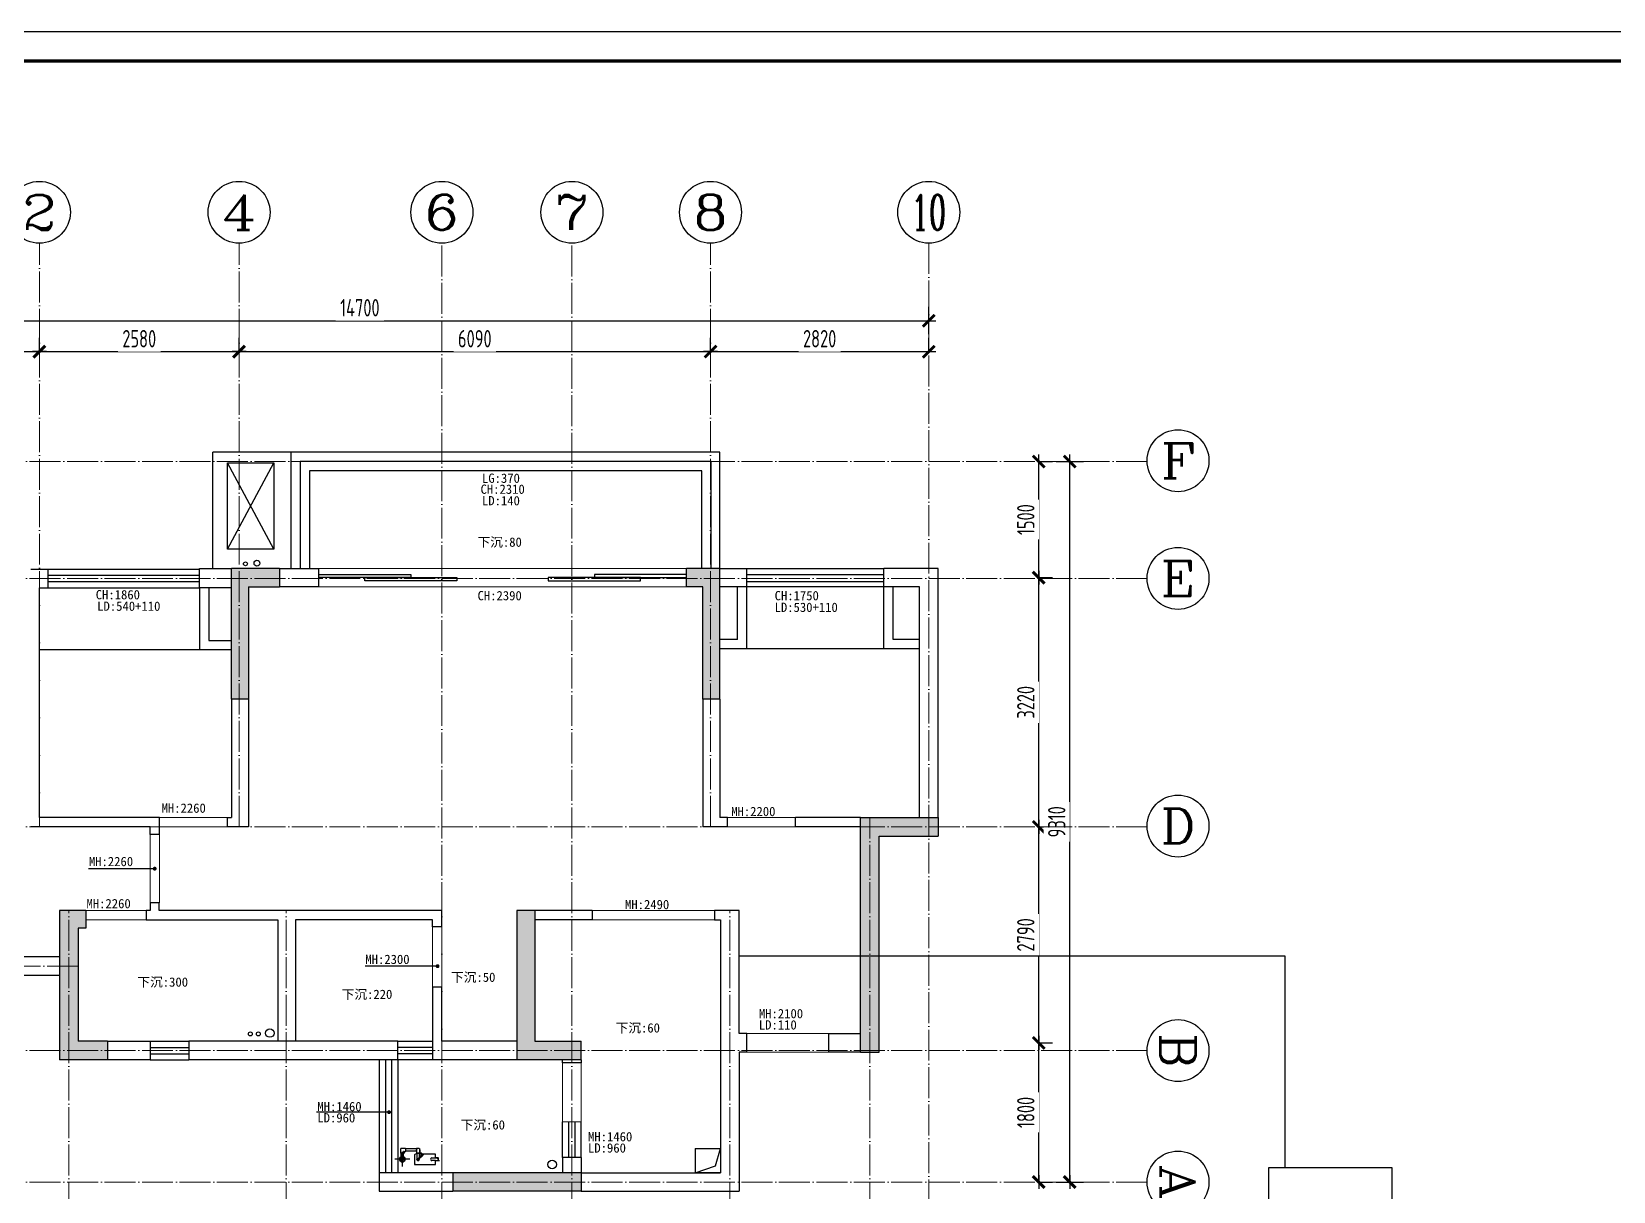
# Model space of a CAD drawing. Header units: inches. Extents: x -50945 to 250244, y -404780 to 18493.
# Drawn here: x 25636 to 46070, y 3510 to 18493 of the extents above; entities that cross this region are included whole.
import ezdxf
from ezdxf.enums import TextEntityAlignment as Align

# ---------------------------------------------------------------- set-up
doc = ezdxf.new("R2010")
doc.units = ezdxf.units.IN
doc.header["$MEASUREMENT"] = 0
doc.linetypes.add('DOTE', pattern=[2.42, 2, -0.2, 0.02, -0.2])
for name, color, linetype in [('15开关布置图-YJ', 2, 'Continuous'), ('AXIS', 1, 'Continuous'), ('AXIS_TEXT', 7, 'Continuous'), ('A图框', 7, 'Continuous'), ('D-ARCHI', 250, 'Continuous'), ('EVH 立面填充', 8, 'Continuous'), ('IBS-003-建筑窗框', 3, 'Continuous'), ('IBS-182-原建筑非承重墙', 150, 'Continuous'), ('IBS-200-原建筑承重墙柱', 200, 'Continuous'), ('IBS-63-原建筑窗', 63, 'Continuous'), ('IDS-002-门', 60, 'Continuous'), ('外标注', 50, 'Continuous')]:
    doc.layers.add(name, color=color, linetype=linetype)
doc.layers.add('门', color=65, linetype='Continuous', lineweight=13)
doc.styles.add('_TCH_AXIS', font='COMPLEX', dxfattribs={"bigfont": 'GBCBIG'})
doc.styles.add('CCD_DIM', font='archs.shx', dxfattribs={"width": 0.7})
doc.styles.add('COMPLEX', font='COMPLEX')
doc.styles.add('HBA-DIMT', font='ARCHS.SHX', dxfattribs={"width": 0.8})
doc.styles.add('宋体', font='', dxfattribs={"width": 0.8})
doc.styles.get('宋体').set_extended_font_data('SimSun')
doc.dimstyles.new('1-50', dxfattribs={"dimscale": 50, "dimtxt": 2, "dimasz": 2, "dimexe": 2, "dimexo": 2, "dimgap": 0.6, "dimtad": 1, "dimdec": 0, "dimrnd": 10, "dimtxsty": 'CCD_DIM', "dimblk": 'ARCHTICK', "dimcen": 2.5, "dimclrd": 44, "dimclre": 44, "dimclrt": 50, "dimadec": 0, "dimazin": 0, "dimtfac": 1, "dimtdec": 0, "dimtmove": 0, "dimatfit": 3, "dimldrblk": 'OPEN90', "dimfxl": 7, "dimfxlon": 1, "dimarcsym": 0})
doc.dimstyles.new('HBA_40', dxfattribs={"dimscale": 50, "dimtxt": 2.5, "dimasz": 0.1, "dimexe": 2, "dimexo": 2.5, "dimgap": 0.6, "dimtad": 1, "dimdec": 0, "dimrnd": 5, "dimzin": 0, "dimtxsty": 'HBA-DIMT', "dimblk": 'HBA_DIMENSION_TICK', "dimblk1": 'HBA_DIMENSION_TICK', "dimblk2": 'HBA_DIMENSION_TICK', "dimcen": 0.125, "dimclrd": 44, "dimclre": 44, "dimclrt": 2, "dimadec": 0, "dimazin": 0, "dimtfac": 1, "dimtdec": 0, "dimtix": 1, "dimtmove": 1, "dimatfit": 3, "dimldrblk": 'HBA_Leader_Dot', "dimfxl": 0, "dimtvp": 1, "dimtfill": 1, "dimtolj": 1, "dimtzin": 0, "dimarcsym": 0})

# ---------------------------------------------------------------- blocks, each defined once
blk = doc.blocks.new('11')
at = {"layer": 'IBS-182-原建筑非承重墙'}
for p, q in [((140567, -1131), (140516, -1131)), ((140535, -1131), (140528, -1131)), ((140528, -1166), (140567, -1166)), ((140528, -1166), (140567, -1166)), ((140567, -1131), (140535, -1131)), ((140567, -1131), (140535, -1131)), ((140567, -1166), (140535, -1166)), ((140841, -1081), (140567, -1080)), ((140567, -1080), (140567, -1131)), ((140576, -1080), (140567, -1080)), ((140567, -1080), (140567, -1131)), ((140567, -1101), (140567, -1131)), ((140567, -1131), (140615, -1132)), ((140567, -1166), (140567, -1196)), ((140615, -1166), (140567, -1166)), ((140567, -1166), (140567, -1217)), ((140567, -1166), (140567, -1196)), ((140567, -1208), (140567, -1217)), ((140567, -1217), (140770, -1217)), ((140567, -1217), (140587, -1217)), ((140587, -1217), (140775, -1217)), ((140587, -1217), (140740, -1217)), ((140820, -1081), (140588, -1080)), ((140820, -1081), (140588, -1080)), ((140788, -1145), (140728, -1204)), ((140775, -1157), (140728, -1204)), ((140737, -1214), (140728, -1204)), ((140728, -1204), (140737, -1214)), ((140797, -1154), (140737, -1214)), ((140737, -1214), (140775, -1175)), ((140737, -1214), (140775, -1175)), ((140750, -1227), (140737, -1214)), ((140740, -1217), (140750, -1227)), ((140770, -1217), (140770, -1288)), ((140775, -1157), (140788, -1145)), ((140775, -1149), (140775, -1157)), ((140775, -1149), (140775, -1157)), ((140775, -1149), (140775, -1157)), ((140775, -1217), (140775, -1175)), ((140775, -1175), (140775, -1227)), ((140775, -1175), (140775, -1217)), ((140775, -1217), (140775, -1227)), ((140775, -1217), (140775, -1227)), ((140809, -1218), (140810, -1149)), ((140809, -1227), (140810, -1149)), ((140809, -1218), (140820, -1218)), ((140809, -1218), (140809, -1227)), ((140810, -1145), (140810, -1149)), ((140810, -1149), (140810, -1145)), ((140812, -1252), (140812, -1221)), ((140812, -1252), (140812, -1221)), ((140841, -1081), (140820, -1081)), ((140840, -1209), (140841, -1081)), ((140840, -1101), (140841, -1081)), ((140840, -1197), (140840, -1101)), ((140840, -1209), (140840, -1101)), ((140901, -1150), (141093, -1150)), ((140980, -1150), (140980, -1228)), ((140980, -1180), (140980, -1248)), ((140980, -1180), (140980, -1228)), ((140997, -1245), (140997, -1054)), ((141014, -1150), (141014, -1228)), ((141014, -1228), (141014, -1180)), ((141014, -1228), (141014, -1180)), ((140775, -1227), (140750, -1227)), ((140750, -1227), (140770, -1227)), ((140812, -1227), (140770, -1227)), ((140770, -1269), (140770, -1227)), ((140770, -1227), (140770, -1269)), ((140770, -1269), (140770, -1288)), ((140775, -1227), (140809, -1227)), ((140955, -1286), (140803, -1286)), ((140803, -1286), (140812, -1286)), ((140803, -1286), (140812, -1286)), ((140812, -1252), (140812, -1227)), ((140812, -1252), (140812, -1269)), ((140812, -1252), (140955, -1252)), ((140812, -1286), (140812, -1252)), ((140812, -1286), (140812, -1252)), ((140955, -1252), (140953, -1252)), ((140955, -1252), (140953, -1252)), ((140962, -1248), (140955, -1248)), ((140955, -1290), (140955, -1248)), ((140955, -1251), (140955, -1252)), ((140955, -1251), (140955, -1252)), ((140955, -1290), (140982, -1290)), ((140975, -1234), (140975, -1228)), ((140975, -1228), (140980, -1228)), ((140975, -1248), (140975, -1228)), ((140975, -1228), (141018, -1228)), ((140980, -1228), (140975, -1228)), ((140975, -1228), (140975, -1234)), ((140975, -1234), (140975, -1248)), ((140980, -1248), (140975, -1248)), ((140975, -1248), (140980, -1248)), ((140980, -1228), (141014, -1228)), ((140980, -1248), (140980, -1228)), ((140980, -1228), (141018, -1228)), ((140982, -1290), (141018, -1290)), ((141014, -1228), (141018, -1228)), ((141018, -1228), (141014, -1228)), ((141018, -1228), (141014, -1228)), ((141018, -1235), (141018, -1228)), ((141018, -1235), (141018, -1228)), ((141018, -1228), (141018, -1235)), ((141018, -1235), (141018, -1228)), ((141018, -1228), (141018, -1235)), ((141018, -1235), (141018, -1290))]:
    blk.add_line(p, q, dxfattribs=at)
blk.add_circle((140997, -1150), 34.9, dxfattribs=at)
for start, end in [(0, 180), (0, 180), (180, 240.5217), (180, 240.5217), (299.176, 0), (299.176, 0)]:
    blk.add_arc((140997, -1150), 34.9, start, end, dxfattribs=at)
for centre, major_axis, start_param, end_param in [((140553, -1149), (-17.5, -17.5), -1.141223, -0.024085), ((140540, -1140), (-6.72, -6.72), 4.378011, 6.612288), ((140531, -1157), (-6.72, -6.72), 1.236418, 3.470695), ((140588, -1101), (-14.5, 14.5), 5.495149, 7.065946), ((140587, -1196), (-14.5, 14.5), 0.78276, 2.353557), ((140615, -1149), (-12.1, -12.1), 0.78276, 3.924353), ((140793, -1149), (-12.1, 12.1), 3.924353, 7.065946), ((140793, -1149), (-4.6, -4.6), 1.568158, 4.709751), ((140820, -1101), (-14.5, -14.5), 2.353557, 3.924353), ((140820, -1197), (-14.5, -14.5), 0.78276, 2.353557), ((140997, -1150), (-12.1, 12.1), 4.709751, 10.992936), ((140791, -1269), (-15, 15), 0.78276, 2.986227), ((140791, -1269), (-15, 15), 2.986227, 3.924353), ((140962, -1234), (-9.66, 9.66), 2.353557, 3.924353)]:
    blk.add_ellipse(centre, major_axis=major_axis, ratio=1, start_param=start_param, end_param=end_param, dxfattribs=at)
at = {"layer": 'IBS-182-原建筑非承重墙', "extrusion": (0, 0, -1)}
for start_param, end_param in [(5.500425, 7.071221), (5.500425, 7.071221), (3.929629, 5.500425), (3.929629, 5.500425), (7.071221, 8.642018), (7.071221, 8.642018), (2.358832, 3.929629), (2.358832, 3.929629)]:
    blk.add_ellipse((140997, -1150), major_axis=(-12.1, 12.1), ratio=1, start_param=start_param, end_param=end_param, dxfattribs=at)
blk = doc.blocks.new('HBA_DIMENSION_TICK')
at = {"color": 0, "linetype": 'ByBlock'}
for p, q in [((-10, 0), (0, 0)), ((0, 0), (10, 0))]:
    blk.add_line(p, q, dxfattribs=at)
at = {"color": 50, "linetype": 'ByBlock'}
blk.add_solid([(-10, -7), (-7, -10), (7, 10), (10, 7)], dxfattribs=at)
blk = doc.blocks.new('*D21')
at = {"layer": 'Defpoints', "color": 0, "transparency": 16777216}
for p in [(38404, 5429), (38646, 5429), (38404, 3631)]:
    blk.add_point(p, dxfattribs=at)
at = {"layer": '外标注', "color": 44, "lineweight": -2, "transparency": 16777216}
for p, q in [((38629, 5429), (38826, 5429)), ((38646, 3640), (38646, 5420)), ((38629, 3631), (38826, 3631))]:
    blk.add_line(p, q, dxfattribs=at)
at = {"layer": '外标注', "color": 44, "lineweight": -2, "transparency": 16777216, "xscale": 9, "yscale": 9, "zscale": 9}
for p, rotation in [((38646, 5429), 90), ((38646, 3631), 270)]:
    blk.add_blockref('HBA_DIMENSION_TICK', p, dxfattribs=dict(at, rotation=rotation))
at = {"layer": '外标注', "color": 2, "transparency": 16777216, "insert": (38479, 4530), "char_height": 225, "attachment_point": 5, "rotation": 90, "style": 'HBA-DIMT', "bg_fill": 3, "box_fill_scale": 1.25, "bg_fill_color": 256, "bg_fill_true_color": 13158600, "bg_fill_transparency": 0}
blk.add_mtext('\\A1;1800', dxfattribs=at)
blk = doc.blocks.new('HBA_Leader_Dot')
at = {"color": 0, "linetype": 'ByBlock'}
blk.add_line((-5, 0), (-10, 0), dxfattribs=at)
at = {"color": 0, "linetype": 'ByBlock', "const_width": 5}
blk.add_lwpolyline([(-2.5, 0, 1), (2.5, 0, 1)], format="xyb", close=True, dxfattribs=at)
blk = doc.blocks.new('*D22')
at = {"layer": 'Defpoints', "color": 0, "transparency": 16777216}
for p in [(38404, 8219), (38646, 8219), (38404, 5429)]:
    blk.add_point(p, dxfattribs=at)
at = {"layer": '外标注', "color": 44, "lineweight": -2, "transparency": 16777216}
for p, q in [((38629, 8219), (38826, 8219)), ((38646, 5438), (38646, 8210)), ((38629, 5429), (38826, 5429))]:
    blk.add_line(p, q, dxfattribs=at)
at = {"layer": '外标注', "color": 44, "lineweight": -2, "transparency": 16777216, "xscale": 9, "yscale": 9, "zscale": 9}
for p, rotation in [((38646, 8219), 90), ((38646, 5429), 270)]:
    blk.add_blockref('HBA_DIMENSION_TICK', p, dxfattribs=dict(at, rotation=rotation))
at = {"layer": '外标注', "color": 2, "transparency": 16777216, "insert": (38479, 6824), "char_height": 225, "attachment_point": 5, "rotation": 90, "style": 'HBA-DIMT', "bg_fill": 3, "box_fill_scale": 1.25, "bg_fill_color": 256, "bg_fill_true_color": 13158600, "bg_fill_transparency": 0}
blk.add_mtext('\\A1;2790', dxfattribs=at)
blk = doc.blocks.new('*D23')
at = {"layer": 'Defpoints', "color": 0, "transparency": 16777216}
for p in [(38404, 11439), (38646, 11439), (38404, 8219)]:
    blk.add_point(p, dxfattribs=at)
at = {"layer": '外标注', "color": 44, "lineweight": -2, "transparency": 16777216}
for p, q in [((38629, 11439), (38826, 11439)), ((38646, 8228), (38646, 11430)), ((38629, 8219), (38826, 8219))]:
    blk.add_line(p, q, dxfattribs=at)
at = {"layer": '外标注', "color": 44, "lineweight": -2, "transparency": 16777216, "xscale": 9, "yscale": 9, "zscale": 9}
for p, rotation in [((38646, 11439), 90), ((38646, 8219), 270)]:
    blk.add_blockref('HBA_DIMENSION_TICK', p, dxfattribs=dict(at, rotation=rotation))
at = {"layer": '外标注', "color": 2, "transparency": 16777216, "insert": (38479, 9829), "char_height": 225, "attachment_point": 5, "rotation": 90, "style": 'HBA-DIMT', "bg_fill": 3, "box_fill_scale": 1.25, "bg_fill_color": 256, "bg_fill_true_color": 13158600, "bg_fill_transparency": 0}
blk.add_mtext('\\A1;3220', dxfattribs=at)
blk = doc.blocks.new('*D24')
at = {"layer": 'Defpoints', "color": 0, "transparency": 16777216}
for p in [(38404, 12939), (38646, 12939), (38404, 11439)]:
    blk.add_point(p, dxfattribs=at)
at = {"layer": '外标注', "color": 44, "lineweight": -2, "transparency": 16777216}
for p, q in [((38629, 12939), (38826, 12939)), ((38646, 11448), (38646, 12930)), ((38629, 11439), (38826, 11439))]:
    blk.add_line(p, q, dxfattribs=at)
at = {"layer": '外标注', "color": 44, "lineweight": -2, "transparency": 16777216, "xscale": 9, "yscale": 9, "zscale": 9}
for p, rotation in [((38646, 12939), 90), ((38646, 11439), 270)]:
    blk.add_blockref('HBA_DIMENSION_TICK', p, dxfattribs=dict(at, rotation=rotation))
at = {"layer": '外标注', "color": 2, "transparency": 16777216, "insert": (38479, 12189), "char_height": 225, "attachment_point": 5, "rotation": 90, "style": 'HBA-DIMT', "bg_fill": 3, "box_fill_scale": 1.25, "bg_fill_color": 256, "bg_fill_true_color": 13158600, "bg_fill_transparency": 0}
blk.add_mtext('\\A1;1500', dxfattribs=at)
blk = doc.blocks.new('*D25')
at = {"layer": 'Defpoints', "color": 0, "transparency": 16777216}
for p in [(38646, 12939), (39046, 12939), (38646, 3631)]:
    blk.add_point(p, dxfattribs=at)
at = {"layer": '外标注', "color": 44, "lineweight": -2, "transparency": 16777216}
for p, q in [((38871, 12939), (39226, 12939)), ((39046, 3640), (39046, 12930)), ((38871, 3631), (39226, 3631))]:
    blk.add_line(p, q, dxfattribs=at)
at = {"layer": '外标注', "color": 44, "lineweight": -2, "transparency": 16777216, "xscale": 9, "yscale": 9, "zscale": 9}
for p, rotation in [((39046, 12939), 90), ((39046, 3631), 270)]:
    blk.add_blockref('HBA_DIMENSION_TICK', p, dxfattribs=dict(at, rotation=rotation))
at = {"layer": '外标注', "color": 2, "transparency": 16777216, "insert": (38879, 8285), "char_height": 225, "attachment_point": 5, "rotation": 90, "style": 'HBA-DIMT', "bg_fill": 3, "box_fill_scale": 1.25, "bg_fill_color": 256, "bg_fill_true_color": 13158600, "bg_fill_transparency": 0}
blk.add_mtext('\\A1;9310', dxfattribs=at)
blk = doc.blocks.new('*D26')
at = {"layer": 'Defpoints', "color": 0, "transparency": 16777216}
for p in [(25736, 14359), (22526, 14135), (25736, 14135)]:
    blk.add_point(p, dxfattribs=at)
at = {"layer": '外标注', "color": 44, "lineweight": -2, "transparency": 16777216}
for p, q in [((22526, 14359), (22526, 14539)), ((25736, 14359), (25736, 14539)), ((22535, 14359), (25727, 14359))]:
    blk.add_line(p, q, dxfattribs=at)
at = {"layer": '外标注', "color": 44, "lineweight": -2, "transparency": 16777216, "xscale": 9, "yscale": 9, "zscale": 9, "rotation": 180}
blk.add_blockref('HBA_DIMENSION_TICK', (22526, 14359), dxfattribs=at)
at = {"layer": '外标注', "color": 44, "lineweight": -2, "transparency": 16777216, "xscale": 9, "yscale": 9, "zscale": 9}
blk.add_blockref('HBA_DIMENSION_TICK', (25736, 14359), dxfattribs=at)
at = {"layer": '外标注', "color": 2, "transparency": 16777216, "insert": (24131, 14526), "char_height": 225, "attachment_point": 5, "style": 'HBA-DIMT', "bg_fill": 3, "box_fill_scale": 1.25, "bg_fill_color": 256, "bg_fill_true_color": 13158600, "bg_fill_transparency": 0}
blk.add_mtext('\\A1;3210', dxfattribs=at)
blk = doc.blocks.new('*D27')
at = {"layer": 'Defpoints', "color": 0, "transparency": 16777216}
for p in [(28316, 14359), (25736, 14135), (28316, 14135)]:
    blk.add_point(p, dxfattribs=at)
at = {"layer": '外标注', "color": 44, "lineweight": -2, "transparency": 16777216}
for p, q in [((25736, 14359), (25736, 14539)), ((28316, 14359), (28316, 14539)), ((25745, 14359), (28307, 14359))]:
    blk.add_line(p, q, dxfattribs=at)
at = {"layer": '外标注', "color": 44, "lineweight": -2, "transparency": 16777216, "xscale": 9, "yscale": 9, "zscale": 9, "rotation": 180}
blk.add_blockref('HBA_DIMENSION_TICK', (25736, 14359), dxfattribs=at)
at = {"layer": '外标注', "color": 44, "lineweight": -2, "transparency": 16777216, "xscale": 9, "yscale": 9, "zscale": 9}
blk.add_blockref('HBA_DIMENSION_TICK', (28316, 14359), dxfattribs=at)
at = {"layer": '外标注', "color": 2, "transparency": 16777216, "insert": (27026, 14526), "char_height": 225, "attachment_point": 5, "style": 'HBA-DIMT', "bg_fill": 3, "box_fill_scale": 1.25, "bg_fill_color": 256, "bg_fill_true_color": 13158600, "bg_fill_transparency": 0}
blk.add_mtext('\\A1;2580', dxfattribs=at)
blk = doc.blocks.new('*D28')
at = {"layer": 'Defpoints', "color": 0, "transparency": 16777216}
for p in [(34406, 14359), (28316, 14135), (34406, 14135)]:
    blk.add_point(p, dxfattribs=at)
at = {"layer": '外标注', "color": 44, "lineweight": -2, "transparency": 16777216}
for p, q in [((28316, 14359), (28316, 14539)), ((34406, 14359), (34406, 14539)), ((28325, 14359), (34397, 14359))]:
    blk.add_line(p, q, dxfattribs=at)
at = {"layer": '外标注', "color": 44, "lineweight": -2, "transparency": 16777216, "xscale": 9, "yscale": 9, "zscale": 9, "rotation": 180}
blk.add_blockref('HBA_DIMENSION_TICK', (28316, 14359), dxfattribs=at)
at = {"layer": '外标注', "color": 44, "lineweight": -2, "transparency": 16777216, "xscale": 9, "yscale": 9, "zscale": 9}
blk.add_blockref('HBA_DIMENSION_TICK', (34406, 14359), dxfattribs=at)
at = {"layer": '外标注', "color": 2, "transparency": 16777216, "insert": (31361, 14526), "char_height": 225, "attachment_point": 5, "style": 'HBA-DIMT', "bg_fill": 3, "box_fill_scale": 1.25, "bg_fill_color": 256, "bg_fill_true_color": 13158600, "bg_fill_transparency": 0}
blk.add_mtext('\\A1;6090', dxfattribs=at)
blk = doc.blocks.new('*D29')
at = {"layer": 'Defpoints', "color": 0, "transparency": 16777216}
for p in [(37226, 14359), (34406, 14135), (37226, 14135)]:
    blk.add_point(p, dxfattribs=at)
at = {"layer": '外标注', "color": 44, "lineweight": -2, "transparency": 16777216}
for p, q in [((34406, 14359), (34406, 14539)), ((37226, 14359), (37226, 14539)), ((34415, 14359), (37217, 14359))]:
    blk.add_line(p, q, dxfattribs=at)
at = {"layer": '外标注', "color": 44, "lineweight": -2, "transparency": 16777216, "xscale": 9, "yscale": 9, "zscale": 9, "rotation": 180}
blk.add_blockref('HBA_DIMENSION_TICK', (34406, 14359), dxfattribs=at)
at = {"layer": '外标注', "color": 44, "lineweight": -2, "transparency": 16777216, "xscale": 9, "yscale": 9, "zscale": 9}
blk.add_blockref('HBA_DIMENSION_TICK', (37226, 14359), dxfattribs=at)
at = {"layer": '外标注', "color": 2, "transparency": 16777216, "insert": (35816, 14526), "char_height": 225, "attachment_point": 5, "style": 'HBA-DIMT', "bg_fill": 3, "box_fill_scale": 1.25, "bg_fill_color": 256, "bg_fill_true_color": 13158600, "bg_fill_transparency": 0}
blk.add_mtext('\\A1;2820', dxfattribs=at)
blk = doc.blocks.new('*D30')
at = {"layer": 'Defpoints', "color": 0, "transparency": 16777216}
for p in [(37226, 14759), (22526, 14359), (37226, 14359)]:
    blk.add_point(p, dxfattribs=at)
at = {"layer": '外标注', "color": 44, "lineweight": -2, "transparency": 16777216}
for p, q in [((22526, 14584), (22526, 14939)), ((37226, 14584), (37226, 14939)), ((22535, 14759), (37217, 14759))]:
    blk.add_line(p, q, dxfattribs=at)
at = {"layer": '外标注', "color": 44, "lineweight": -2, "transparency": 16777216, "xscale": 9, "yscale": 9, "zscale": 9, "rotation": 180}
blk.add_blockref('HBA_DIMENSION_TICK', (22526, 14759), dxfattribs=at)
at = {"layer": '外标注', "color": 44, "lineweight": -2, "transparency": 16777216, "xscale": 9, "yscale": 9, "zscale": 9}
blk.add_blockref('HBA_DIMENSION_TICK', (37226, 14759), dxfattribs=at)
at = {"layer": '外标注', "color": 2, "transparency": 16777216, "insert": (29876, 14926), "char_height": 225, "attachment_point": 5, "style": 'HBA-DIMT', "bg_fill": 3, "box_fill_scale": 1.25, "bg_fill_color": 256, "bg_fill_true_color": 13158600, "bg_fill_transparency": 0}
blk.add_mtext('\\A1;14700', dxfattribs=at)
blk = doc.blocks.new('_AXISO')
blk.add_circle((0, 0), 0.5)
at = {"layer": 'AXIS_TEXT', "style": 'COMPLEX', "width": 1.041667}
blk.add_attdef('A', text='', height=0.56, dxfattribs=at).set_placement((-0.25, -0.28), (0.25, -0.28), align=Align.FIT)
blk = doc.blocks.new('_ArchTick')
at = {"color": 0, "linetype": 'ByBlock', "const_width": 0.15}
blk.add_lwpolyline([(-0.5, -0.5), (0.5, 0.5)], dxfattribs=at)
blk = doc.blocks.new('gegeg')
at = {"layer": 'A图框'}
blk.add_lwpolyline([(162587, -39218), (162587, -60008), (133187, -60008), (133187, -39218)], close=True, dxfattribs=at)
at = {"layer": 'A图框', "const_width": 42}
blk.add_lwpolyline([(133537, -40125), (133537, -39568), (162237, -39568), (162237, -57908)], dxfattribs=at)

msp = doc.modelspace()

# ---------------------------------------------------------------- hatches: boundary and pattern name
at = {"layer": 'EVH 立面填充'}
h = msp.add_hatch(color=256, dxfattribs=at)
h.dxf.hatch_style = 1
h.paths.add_polyline_path([(28435.78, 11319.1), (28835.78, 11319.1), (28835.78, 11559.1), (28215.78, 11559.1), (28215.78, 9869.1), (28435.78, 9869.1)])
h = msp.add_hatch(color=256, dxfattribs=at)
h.dxf.hatch_style = 1
h.paths.add_polyline_path([(34305.78, 11319.1), (34305.78, 9869.1), (34525.78, 9869.1), (34525.78, 11559.1), (34095.78, 11559.1), (34095.78, 11319.1)])
h = msp.add_hatch(color=256, dxfattribs=at)
h.dxf.hatch_style = 1
h.paths.add_polyline_path([(36585.78, 8099.1), (37345.78, 8099.1), (37345.78, 8339.1), (36345.78, 8339.1), (36345.78, 5309.1), (36585.78, 5309.1)])
h = msp.add_hatch(color=256, dxfattribs=at)
h.dxf.hatch_style = 1
h.paths.add_polyline_path([(25995.48, 5209.1), (26615.48, 5209.1), (26615.48, 5449.1), (26235.48, 5449.1), (26235.48, 6909.1), (26335.48, 6909.1), (26335.48, 7139.1), (25995.48, 7139.1)])
h = msp.add_hatch(color=256, dxfattribs=at)
h.dxf.hatch_style = 1
h.paths.add_polyline_path([(32735.48, 5209.1), (32735.48, 5449.1), (32135.48, 5449.1), (32135.48, 7139.1), (31905.48, 7139.1), (31905.48, 5209.1)])
h = msp.add_hatch(color=256, dxfattribs=at)
h.dxf.hatch_style = 1
h.paths.add_polyline_path([(31075.48, 3749.1), (31075.48, 3510.77), (32735.48, 3510.77), (32735.48, 3749.1)])

# ---------------------------------------------------------------- linework, layer by layer
at = {"layer": 'D-ARCHI', "color": 251, "linetype": 'DOTE', "lineweight": 5, "ltscale": 200}
for p, q in [((36465.78, 810.77), (36465.78, 8339.1)), ((26115.48, 810.77), (26115.48, 7139.1)), ((28925.48, 810.77), (28925.48, 7139.1)), ((34655.48, 810.77), (34655.48, 7139.1)), ((26235.48, 6419.1), (19718.52, 6419.1))]:
    msp.add_line(p, q, dxfattribs=at)
at = {"layer": 'IBS-003-建筑窗框', "color": 251, "ltscale": 10}
for p, q in [((34525.78, 13059.35), (28985.78, 13059.35)), ((28985.78, 13059.35), (28985.78, 11559.1)), ((34525.78, 11559.1), (34525.78, 13059.35)), ((34295.78, 12819.35), (29225.78, 12819.35)), ((29225.78, 12819.35), (29225.78, 11559.1)), ((34295.78, 11559.1), (34295.78, 12819.35)), ((25845.78, 11549.1), (27805.78, 11549.1)), ((34875.78, 11559.1), (36645.78, 11559.1)), ((25845.78, 11309.1), (27805.78, 11309.1)), ((37105.78, 11319.1), (34525.78, 11319.1)), ((27165.48, 5449.1), (27665.48, 5449.1)), ((30365.48, 5449.1), (30815.48, 5449.1)), ((27165.48, 5209.1), (27665.48, 5209.1)), ((30125.48, 5209.1), (30125.48, 3749.1)), ((30815.48, 5209.1), (30365.48, 5209.1)), ((30365.48, 5209.1), (30365.48, 3749.1)), ((32495.48, 3949.1), (32495.48, 4409.1)), ((32735.48, 3949.1), (32735.48, 4409.1))]:
    msp.add_line(p, q, dxfattribs=at)
at = {"layer": 'IBS-182-原建筑非承重墙'}
for p, q in [((27975.78, 11559.1), (27975.78, 13059.35)), ((28985.78, 13059.35), (27975.78, 13059.35)), ((28167.85, 11805.44), (28765.96, 12924.23)), ((28765.96, 11805.44), (28167.85, 12924.23)), ((25625.78, 11550.1), (25845.78, 11550.1)), ((25845.78, 11550.1), (25845.78, 11309.1)), ((27805.78, 11309.1), (27805.78, 11559.1)), ((27805.78, 11559.1), (28215.78, 11559.1)), ((28835.78, 11559.1), (29345.78, 11559.1)), ((29345.78, 11319.1), (29345.78, 11559.1)), ((34525.78, 11559.1), (34875.78, 11559.1)), ((34875.78, 11319.1), (34875.78, 11559.1)), ((37345.78, 11559.1), (36645.78, 11559.1)), ((36645.78, 11319.1), (36645.78, 11559.1)), ((37345.78, 8339.1), (37345.78, 11559.1)), ((25735.78, 8339.1), (25735.78, 11309.1)), ((25735.78, 11309.1), (25845.78, 11309.1)), ((28215.78, 11309.1), (27805.78, 11309.1)), ((27805.78, 11309.1), (27805.78, 10509.1)), ((27925.78, 11309.1), (27925.78, 10629.1)), ((29345.78, 11319.1), (28835.78, 11319.1)), ((34755.78, 10639.1), (34755.78, 11319.1)), ((34875.78, 10519.1), (34875.78, 11319.1)), ((36645.78, 10519.1), (36645.78, 11319.1)), ((36765.78, 10639.1), (36765.78, 11319.1)), ((37105.78, 8339.1), (37105.78, 11319.1)), ((27925.78, 10629.1), (28215.78, 10629.1)), ((34755.78, 10639.1), (34525.78, 10639.1)), ((37105.78, 10639.1), (36765.78, 10639.1)), ((25735.78, 10509.1), (28215.78, 10509.1)), ((37105.78, 10519.1), (34525.78, 10519.1)), ((28215.78, 9869.1), (28215.78, 8339.1)), ((28435.78, 9869.1), (28435.78, 8219.1)), ((34305.78, 9869.1), (34305.78, 8219.1)), ((34525.78, 9869.1), (34525.78, 8339.1)), ((27165.78, 8219.1), (25625.78, 8219.1)), ((27285.78, 8339.1), (25735.78, 8339.1)), ((27165.78, 8119.1), (27165.78, 8219.1)), ((27285.78, 8119.1), (27285.78, 8339.1)), ((28165.78, 8219.1), (28165.78, 8339.1)), ((28165.78, 8339.1), (28215.78, 8339.1)), ((28435.78, 8219.1), (28165.78, 8219.1)), ((34625.78, 8219.1), (34305.78, 8219.1)), ((34625.78, 8339.1), (34525.78, 8339.1)), ((34625.78, 8219.1), (34625.78, 8339.1)), ((35505.78, 8219.1), (35505.78, 8339.1)), ((36345.78, 8339.1), (35505.78, 8339.1)), ((36345.78, 8219.1), (35505.78, 8219.1)), ((27285.78, 8119.1), (27165.78, 8119.1)), ((27285.48, 7239.1), (27165.48, 7239.1)), ((27165.48, 7239.1), (27165.48, 7139.1)), ((27285.48, 7139.1), (27285.48, 7239.1)), ((27165.48, 7139.1), (27115.48, 7139.1)), ((27115.48, 7139.1), (27115.48, 7019.1)), ((27115.48, 7019.1), (28815.48, 7019.1)), ((30935.48, 7139.1), (27285.48, 7139.1)), ((28815.48, 7019.1), (28815.48, 5449.1)), ((30815.48, 7019.1), (29045.48, 7019.1)), ((29045.48, 7019.1), (29045.48, 5449.1)), ((30815.48, 6929.1), (30815.48, 7019.1)), ((30935.48, 6929.1), (30935.48, 7139.1)), ((32875.48, 7139.1), (32135.48, 7139.1)), ((32875.48, 7019.1), (32135.48, 7019.1)), ((32875.48, 7139.1), (32875.48, 7019.1)), ((34775.48, 7139.1), (34455.48, 7139.1)), ((34455.48, 7139.1), (34455.48, 7019.1)), ((34455.48, 7019.1), (34535.48, 7019.1)), ((34535.48, 7019.1), (34535.48, 3749.1)), ((34775.48, 5549.1), (34775.48, 7139.1)), ((30935.48, 6929.1), (30815.48, 6929.1)), ((25995.48, 6539.1), (23045.78, 6539.1)), ((41824.8, 6554.72), (41824.8, 3817.56)), ((25995.48, 6299.1), (23045.78, 6299.1)), ((30935.48, 6149.1), (30815.48, 6149.1)), ((30815.48, 6149.1), (30815.48, 5209.1)), ((30935.48, 5449.1), (30935.48, 6149.1)), ((34875.48, 5549.1), (34775.48, 5549.1)), ((34875.48, 5309.1), (34875.48, 5549.1)), ((35935.78, 5309.1), (35935.78, 5549.1)), ((35935.78, 5549.1), (36345.78, 5549.1)), ((26615.48, 5449.1), (27165.48, 5449.1)), ((27165.48, 5449.1), (27165.48, 5209.1)), ((29045.48, 5449.1), (27665.48, 5449.1)), ((27665.48, 5449.1), (27665.48, 5209.1)), ((30365.48, 5449.1), (29045.48, 5449.1)), ((30365.48, 5209.1), (30365.48, 5449.1)), ((31905.48, 5449.1), (30935.48, 5449.1)), ((27165.48, 5209.1), (26615.48, 5209.1)), ((30125.48, 5209.1), (27665.48, 5209.1)), ((30365.48, 5209.1), (30125.48, 5209.1)), ((31905.48, 5209.1), (30815.48, 5209.1)), ((32495.48, 5169.1), (32495.48, 5209.1)), ((32735.48, 5169.1), (32495.48, 5169.1)), ((32735.48, 5209.1), (32735.48, 5169.1)), ((34875.48, 5309.1), (34775.48, 5309.1)), ((34775.48, 5309.1), (34775.48, 3510.77)), ((36345.78, 5309.1), (35935.78, 5309.1)), ((32735.48, 3949.1), (32495.48, 3949.1)), ((32495.48, 3949.1), (32495.48, 3749.1)), ((32735.48, 3949.1), (32735.48, 3749.1)), ((34207.24, 4062.09), (34207.24, 3749.1)), ((34207.24, 4062.09), (34535.48, 4062.09)), ((34468.94, 3841.68), (34535.48, 4062.09)), ((31075.48, 3749.1), (30125.48, 3749.1)), ((30125.48, 3749.1), (30125.48, 3510.77)), ((32735.48, 3749.1), (34535.48, 3749.1)), ((34207.24, 3749.1), (34468.94, 3841.68)), ((34535.48, 3749.1), (34207.24, 3749.1)), ((30125.48, 3510.77), (31075.48, 3510.77)), ((32735.48, 3510.77), (34775.48, 3510.77))]:
    msp.add_line(p, q, dxfattribs=at)
for points in [[(28167.85, 12924.23), (28765.96, 12924.23), (28765.96, 11805.44), (28167.85, 11805.44)], [(41617.88, 3817.56), (43207.88, 3817.56), (43207.88, 997.56), (41617.88, 997.56)]]:
    msp.add_lwpolyline(points, close=True, dxfattribs=at)
for centre, radius in [((28546.96, 11625.58), 37.5), ((28398, 11617.02), 25), ((28461.16, 5544.29), 25), ((28564.5, 5544.29), 25), ((28712.66, 5555.72), 55), ((32359.52, 3857.54), 55)]:
    msp.add_circle(centre, radius, dxfattribs=at)
at = {"layer": 'IBS-200-原建筑承重墙柱', "ltscale": 0.02}
for p, q in [((28215.78, 9869.1), (28215.78, 11559.1)), ((28835.78, 11559.1), (28215.78, 11559.1)), ((28835.78, 11559.1), (28835.78, 11319.1)), ((34095.78, 11319.1), (34095.78, 11559.1)), ((34525.78, 11559.1), (34095.78, 11559.1)), ((34525.78, 9869.1), (34525.78, 11559.1)), ((28435.78, 11319.1), (28435.78, 9869.1)), ((28435.78, 11319.1), (28835.78, 11319.1)), ((34305.78, 11319.1), (34095.78, 11319.1)), ((34305.78, 9869.1), (34305.78, 11319.1)), ((28435.78, 9869.1), (28215.78, 9869.1)), ((34525.78, 9869.1), (34305.78, 9869.1)), ((36345.78, 5309.1), (36345.78, 8339.1)), ((36345.78, 8339.1), (37345.78, 8339.1)), ((37345.78, 8339.1), (37345.78, 8099.1)), ((36585.78, 5309.1), (36585.78, 8099.1)), ((36585.78, 8099.1), (37345.78, 8099.1)), ((26335.48, 7139.1), (25995.48, 7139.1)), ((25995.48, 7139.1), (25995.48, 5209.1)), ((26335.48, 7139.1), (26335.48, 6909.1)), ((31905.48, 7139.1), (31905.48, 5209.1)), ((32135.48, 7139.1), (31905.48, 7139.1)), ((32135.48, 7139.1), (32135.48, 5449.1)), ((26335.48, 6909.1), (26235.48, 6909.1)), ((26235.48, 6909.1), (26235.48, 5449.1)), ((26615.48, 5449.1), (26235.48, 5449.1)), ((26615.48, 5449.1), (26615.48, 5209.1)), ((32135.48, 5449.1), (32735.48, 5449.1)), ((32735.48, 5209.1), (32735.48, 5449.1)), ((26615.48, 5209.1), (25995.48, 5209.1)), ((32735.48, 5209.1), (31905.48, 5209.1)), ((36345.78, 5309.1), (36585.78, 5309.1)), ((32735.48, 3749.1), (31075.48, 3749.1)), ((31075.48, 3749.1), (31075.48, 3510.77)), ((32735.48, 3749.1), (32735.48, 3510.77)), ((32735.48, 3510.77), (31075.48, 3510.77))]:
    msp.add_line(p, q, dxfattribs=at)
at = {"layer": 'IBS-63-原建筑窗'}
for p, q in [((34415.78, 12939.35), (29105.78, 12939.35)), ((29105.78, 12939.35), (29105.78, 11559.1)), ((34415.78, 11559.1), (34415.78, 12939.35)), ((25845.78, 11469.1), (27805.78, 11469.1)), ((34875.78, 11479.1), (36645.78, 11479.1)), ((25845.78, 11389.1), (27805.78, 11389.1)), ((34875.78, 11391.52), (36645.78, 11391.52)), ((27165.48, 5369.1), (27665.48, 5369.1)), ((30815.48, 5369.1), (30365.48, 5369.1)), ((27165.48, 5289.1), (27665.48, 5289.1)), ((30205.48, 5209.1), (30205.48, 3749.1)), ((30285.48, 5209.1), (30285.48, 3749.1)), ((30815.48, 5289.1), (30365.48, 5289.1)), ((32575.48, 3949.1), (32575.48, 4409.1)), ((32655.48, 3949.1), (32655.48, 4409.1))]:
    msp.add_line(p, q, dxfattribs=at)
at = {"layer": 'IDS-002-门'}
for points in [[(29345.78, 11479.1), (30535.78, 11479.1), (30535.78, 11439.1), (29345.78, 11439.1)], [(34095.78, 11479.1), (32905.78, 11479.1), (32905.78, 11439.1), (34095.78, 11439.1)], [(29940.78, 11439.1), (31130.78, 11439.1), (31130.78, 11399.1), (29940.78, 11399.1)], [(33500.78, 11439.1), (32310.78, 11439.1), (32310.78, 11399.1), (33500.78, 11399.1)]]:
    msp.add_lwpolyline(points, close=True, dxfattribs=at)
at = {"layer": '门', "color": 8, "lineweight": 5}
for p, q in [((29345.78, 11559.1), (34095.78, 11559.1)), ((29345.78, 11319.1), (34095.78, 11319.1)), ((32735.48, 4409.1), (32495.48, 4409.1))]:
    msp.add_line(p, q, dxfattribs=at)
for points in [[(27285.78, 8339.1), (28165.78, 8339.1), (28165.78, 8219.1), (27285.78, 8219.1)], [(34625.78, 8339.1), (35505.78, 8339.1), (35505.78, 8219.1), (34625.78, 8219.1)], [(27165.48, 7239.1), (27285.78, 7239.1), (27285.78, 8119.1), (27165.48, 8119.1)], [(27115.48, 7019.1), (26335.48, 7019.1), (26335.48, 7139.1), (27115.48, 7139.1)], [(32875.48, 7139.1), (34455.48, 7139.1), (34455.48, 7019.1), (32875.48, 7019.1)], [(30815.48, 6149.1), (30935.48, 6149.1), (30935.48, 6929.1), (30815.48, 6929.1)], [(34875.48, 5549.1), (35935.78, 5549.1), (35935.78, 5309.1), (34875.48, 5309.1)], [(32495.48, 4409.1), (32735.48, 4409.1), (32735.48, 5169.1), (32495.48, 5169.1)]]:
    msp.add_lwpolyline(points, close=True, dxfattribs=at)

# ---------------------------------------------------------------- block references
at = {"layer": 'AXIS'}
ref = msp.add_blockref('_AXISO', (25735.78, 16159.35), dxfattribs=dict(at, xscale=800, yscale=800, zscale=800))
ref.add_attrib('A', '2', dxfattribs={"layer": 'AXIS_TEXT', "height": 452.55, "style": '_TCH_AXIS', "width": 1.5}).set_placement((25509.5, 15933.07), (25962.05, 15933.07), align=Align.FIT)
ref = msp.add_blockref('_AXISO', (28315.78, 16159.35), dxfattribs=dict(at, xscale=800, yscale=800, zscale=800))
ref.add_attrib('A', '4', dxfattribs={"layer": 'AXIS_TEXT', "height": 452.55, "style": '_TCH_AXIS', "width": 1.3125}).set_placement((28089.5, 15933.07), (28542.05, 15933.07), align=Align.FIT)
ref = msp.add_blockref('_AXISO', (30935.48, 16159.35), dxfattribs=dict(at, xscale=800, yscale=800, zscale=800))
ref.add_attrib('A', '6', dxfattribs={"layer": 'AXIS_TEXT', "height": 452.55, "style": '_TCH_AXIS', "width": 1.5}).set_placement((30709.2, 15933.07), (31161.75, 15933.07), align=Align.FIT)
ref = msp.add_blockref('_AXISO', (32615.48, 16159.35), dxfattribs=dict(at, xscale=800, yscale=800, zscale=800))
ref.add_attrib('A', '7', dxfattribs={"layer": 'AXIS_TEXT', "height": 452.55, "style": '_TCH_AXIS', "width": 1.5}).set_placement((32389.2, 15933.07), (32841.75, 15933.07), align=Align.FIT)
ref = msp.add_blockref('_AXISO', (34405.78, 16159.35), dxfattribs=dict(at, xscale=800, yscale=800, zscale=800))
ref.add_attrib('A', '8', dxfattribs={"layer": 'AXIS_TEXT', "height": 452.55, "style": '_TCH_AXIS', "width": 1.5}).set_placement((34179.5, 15933.07), (34632.05, 15933.07), align=Align.FIT)
ref = msp.add_blockref('_AXISO', (37225.78, 16159.35), dxfattribs=dict(at, xscale=800, yscale=800, zscale=800))
ref.add_attrib('A', '10', dxfattribs={"layer": 'AXIS_TEXT', "height": 452.548, "style": '_TCH_AXIS', "width": 0.724138}).set_placement((36999.5, 15933.07), (37452.05, 15933.07), align=Align.FIT)
ref = msp.add_blockref('_AXISO', (40445.78, 12949.35), dxfattribs=dict(at, xscale=800, yscale=800, zscale=800))
ref.add_attrib('A', 'F', dxfattribs={"layer": 'AXIS_TEXT', "height": 452.55, "style": '_TCH_AXIS', "width": 1.3125}).set_placement((40219.5, 12723.07), (40672.05, 12723.07), align=Align.FIT)
ref = msp.add_blockref('_AXISO', (40445.78, 11429.1), dxfattribs=dict(at, xscale=800, yscale=800, zscale=800))
ref.add_attrib('A', 'E', dxfattribs={"layer": 'AXIS_TEXT', "height": 452.55, "style": '_TCH_AXIS', "width": 1.3125}).set_placement((40219.5, 11202.83), (40672.05, 11202.83), align=Align.FIT)
ref = msp.add_blockref('_AXISO', (40445.78, 8229.34), dxfattribs=dict(at, xscale=800, yscale=800, zscale=800))
ref.add_attrib('A', 'D', dxfattribs={"layer": 'AXIS_TEXT', "height": 452.55, "style": '_TCH_AXIS', "width": 1.235294}).set_placement((40219.5, 8003.06), (40672.05, 8003.06), align=Align.FIT)
ref = msp.add_blockref('_AXISO', (40445.78, 5329.1), dxfattribs=dict(at, xscale=800, yscale=800, zscale=800, rotation=270))
ref.add_attrib('A', 'B', dxfattribs={"layer": 'AXIS_TEXT', "height": 452.55, "rotation": 270, "style": '_TCH_AXIS', "width": 1.235294}).set_placement((40219.5, 5555.38), (40219.5, 5102.83), align=Align.FIT)
ref = msp.add_blockref('_AXISO', (40445.78, 3630.77), dxfattribs=dict(at, xscale=800, yscale=800, zscale=800, rotation=270))
ref.add_attrib('A', 'A', dxfattribs={"layer": 'AXIS_TEXT', "height": 452.55, "rotation": 270, "style": '_TCH_AXIS', "width": 1.166667}).set_placement((40219.5, 3857.05), (40219.5, 3404.5), align=Align.FIT)
at = {"layer": 'IBS-182-原建筑非承重墙', "rotation": 180}
msp.add_blockref('11', (171421.7, 2775.87), dxfattribs=at)

# ---------------------------------------------------------------- texts
at = {"layer": 'IBS-63-原建筑窗', "style": '宋体'}
for s, p in [('LG:370', (31453.96, 12663.99)), ('CH:2310', (31435.02, 12522.1)), ('LD:140', (31453.96, 12373.57)), ('下沉:80', (31396.44, 11838.27)), ('CH:1860', (26464.02, 11159.05)), ('CH:2390', (31396.44, 11146.85)), ('CH:1750', (35234.58, 11146.85)), ('LD:540+110', (26482.96, 11010.52)), ('LD:530+110', (35234.09, 10996.28)), ('MH:2260', (27314.62, 8401.56)), ('MH:2200', (34673.49, 8357.97)), ('MH:2260', (26375.66, 7711.94)), ('MH:2260', (26344.66, 7168.13)), ('MH:2490', (33301.66, 7156.5)), ('MH:2300', (29947.27, 6447.95)), ('下沉:50', (31054.74, 6216.91)), ('下沉:300', (27002.57, 6154.52)), ('下沉:220', (29641.68, 5995.93)), ('MH:2100', (35030.86, 5746.91)), ('下沉:60', (33180.56, 5562.48)), ('LD:110', (35030.37, 5601.21)), ('MH:1460', (29327.47, 4546.58)), ('LD:960', (29326.98, 4400.88)), ('下沉:60', (31178.58, 4309.18)), ('MH:1460', (32824.28, 4156.68)), ('LD:960', (32823.78, 4010.98))]:
    msp.add_text(s, height=120, dxfattribs=at).set_placement(p)

# ---------------------------------------------------------------- dimensions: what is measured, and where the dimension line sits
at = {"layer": '外标注'}
dim = msp.add_linear_dim(base=(25735.78, 14359.35), p1=(22525.78, 14134.76), p2=(25735.78, 14134.76), dimstyle='HBA_40', override={"dimscale": 90, "dimfxl": 200, "dimfxlon": 1}, dxfattribs=at)
dim.commit()
dim.dimension.update_dxf_attribs({"geometry": '*D26', "text_midpoint": (24130.78, 14525.85)})
dim = msp.add_linear_dim(base=(38645.78, 5429.1), p1=(38404, 3630.77), p2=(38404, 5429.1), angle=270, dimstyle='HBA_40', override={"dimscale": 90, "dimfxl": 200, "dimfxlon": 1}, dxfattribs=at)
dim.commit()
dim.dimension.update_dxf_attribs({"geometry": '*D21', "text_midpoint": (38479.28, 4529.94)})

# ---------------------------------------------------------------- leaders
at = {"layer": 'IBS-63-原建筑窗'}
for points in [[(27225.63, 7679.1), (26372.16, 7679.1)], [(30879.74, 6419.52), (29943.14, 6419.52)], [(30253.48, 4533.5), (29316.88, 4533.5)]]:
    msp.add_leader(points, dimstyle='1-50', override={"dimasz": 4, "dimtad": 0, "dimclrd": 256, "dimldrblk": 'DotSmall'}, dxfattribs=at)

# ---------------------------------------------------------------- next in the draw order: dimensions: what is measured, and where the dimension line sits
at = {"layer": '外标注'}
dim = msp.add_linear_dim(base=(28315.78, 14359.35), p1=(25735.78, 14134.76), p2=(28315.78, 14134.76), dimstyle='HBA_40', override={"dimscale": 90, "dimfxl": 200, "dimfxlon": 1}, dxfattribs=at)
dim.commit()
dim.dimension.update_dxf_attribs({"geometry": '*D27', "text_midpoint": (27025.78, 14525.85)})
dim = msp.add_linear_dim(base=(38645.78, 8219.1), p1=(38404, 5429.1), p2=(38404, 8219.1), angle=270, dimstyle='HBA_40', override={"dimscale": 90, "dimfxl": 200, "dimfxlon": 1}, dxfattribs=at)
dim.commit()
dim.dimension.update_dxf_attribs({"geometry": '*D22', "text_midpoint": (38479.28, 6824.1)})

# ---------------------------------------------------------------- next in the draw order: dimensions: what is measured, and where the dimension line sits
dim = msp.add_linear_dim(base=(34405.78, 14359.35), p1=(28315.78, 14134.76), p2=(34405.78, 14134.76), dimstyle='HBA_40', override={"dimscale": 90, "dimfxl": 200, "dimfxlon": 1}, dxfattribs=at)
dim.commit()
dim.dimension.update_dxf_attribs({"geometry": '*D28', "text_midpoint": (31360.78, 14525.85)})
dim = msp.add_linear_dim(base=(38645.78, 11439.1), p1=(38404, 8219.1), p2=(38404, 11439.1), angle=270, dimstyle='HBA_40', override={"dimscale": 90, "dimfxl": 200, "dimfxlon": 1}, dxfattribs=at)
dim.commit()
dim.dimension.update_dxf_attribs({"geometry": '*D23', "text_midpoint": (38479.28, 9829.1)})

# ---------------------------------------------------------------- next in the draw order: dimensions: what is measured, and where the dimension line sits
dim = msp.add_linear_dim(base=(37225.78, 14359.35), p1=(34405.78, 14134.76), p2=(37225.78, 14134.76), dimstyle='HBA_40', override={"dimscale": 90, "dimfxl": 200, "dimfxlon": 1}, dxfattribs=at)
dim.commit()
dim.dimension.update_dxf_attribs({"geometry": '*D29', "text_midpoint": (35815.78, 14525.85)})
dim = msp.add_linear_dim(base=(38645.78, 12939.35), p1=(38404, 11439.1), p2=(38404, 12939.35), angle=270, dimstyle='HBA_40', override={"dimscale": 90, "dimfxl": 200, "dimfxlon": 1}, dxfattribs=at)
dim.commit()
dim.dimension.update_dxf_attribs({"geometry": '*D24', "text_midpoint": (38479.28, 12189.23)})

# ---------------------------------------------------------------- next in the draw order: dimensions: what is measured, and where the dimension line sits
dim = msp.add_linear_dim(base=(37225.78, 14759.35), p1=(22525.78, 14359.35), p2=(37225.78, 14359.35), dimstyle='HBA_40', override={"dimscale": 90, "dimfxl": 200, "dimfxlon": 1}, dxfattribs=at)
dim.commit()
dim.dimension.update_dxf_attribs({"geometry": '*D30', "text_midpoint": (29875.78, 14925.85)})
dim = msp.add_linear_dim(base=(39045.78, 12939.35), p1=(38645.78, 3630.77), p2=(38645.78, 12939.35), angle=90, dimstyle='HBA_40', override={"dimscale": 90, "dimfxl": 200, "dimfxlon": 1}, dxfattribs=at)
dim.commit()
dim.dimension.update_dxf_attribs({"geometry": '*D25', "text_midpoint": (38879.28, 8285.06)})

# ---------------------------------------------------------------- next in the draw order: linework, layer by layer
at = {"layer": 'D-ARCHI', "color": 251, "linetype": 'DOTE', "lineweight": 5, "ltscale": 200}
for p, q in [((25735.78, 8219.1), (25735.78, 15759.35)), ((28315.78, 8219.1), (28315.78, 15759.35)), ((30935.48, 810.77), (30935.48, 15759.35)), ((32615.48, 810.77), (32615.48, 15759.35)), ((34405.78, 8219.1), (34405.78, 15759.35)), ((37225.78, 1810.77), (37225.78, 15759.35)), ((40045.78, 12939.35), (19718.52, 12939.35)), ((40045.78, 11429.1), (19705.78, 11429.1)), ((40045.78, 8219.1), (19718.52, 8219.1)), ((40045.78, 5329.1), (19718.52, 5329.1)), ((40045.78, 3630.77), (19718.52, 3630.77))]:
    msp.add_line(p, q, dxfattribs=at)
at = {"layer": 'IBS-182-原建筑非承重墙'}
msp.add_line((34775.48, 6554.72), (41824.8, 6554.72), dxfattribs=at)

# ---------------------------------------------------------------- next in the draw order: block references
at = {"layer": '15开关布置图-YJ', "color": 2, "xscale": 1.081091401797356, "yscale": 1.081091401797356, "zscale": 1.081091401797356}
msp.add_blockref('gegeg', (-129057.2, 60891.32), dxfattribs=at)

doc.saveas('drawing.dxf')
